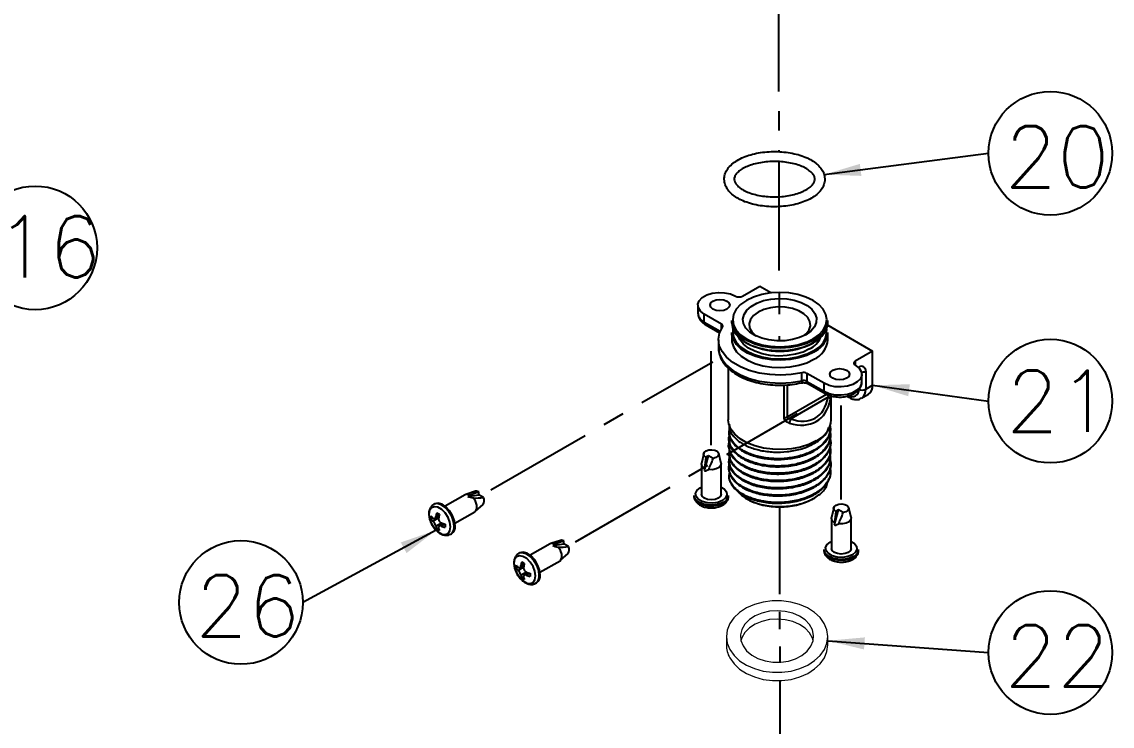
# Model space of a CAD drawing. Extents: x 7948 to 8542, y -4601 to -4181.
# Drawn here: x 8253.1 to 8342, y -4511.6 to -4454.2 of the extents above; entities that cross this region are included whole.
import ezdxf

# ---------------------------------------------------------------- set-up
doc = ezdxf.new("R2010")
doc.units = 0
doc.header["$LTSCALE"] = 7
doc.header["$MEASUREMENT"] = 0
doc.linetypes.add('CENTER2', pattern=[28.575, 19.05, -3.175, 3.175, -3.175])
doc.linetypes.add('CENTERX2', pattern=[20.32, 12.7, -2.54, 2.54, -2.54])
doc.layers.get('0').update_dxf_attribs({"color": 2, "linetype": 'CONTINUOUS'})
doc.layers.add('D', color=2, linetype='CONTINUOUS')
doc.layers.add('중심선', color=1, linetype='CENTER2')
doc.styles.add('ROMANS', font='romans')
doc.styles.add('STYLE', font='romans.shx', dxfattribs={"bigfont": 'whgtxt.shx'})
doc.dimstyles.new('A-3', dxfattribs={"dimscale": 0, "dimtxt": 2.8, "dimasz": 2, "dimexe": 0.7, "dimexo": 0.5, "dimgap": 1, "dimtad": 1, "dimdec": 4, "dimdsep": 46, "dimtxsty": 'ROMANS', "dimcen": 0, "dimclrd": 3, "dimclre": 3, "dimclrt": 2, "dimadec": 4, "dimazin": 2, "dimtfac": 1, "dimtdec": 4, "dimtmove": 0, "dimatfit": 0, "dimfxl": 0, "dimarcsym": 0})

msp = doc.modelspace()

# ---------------------------------------------------------------- linework, layer by layer
at = {"color": 1, "linetype": 'CENTERX2', "ltscale": 0.09}
msp.add_line((8314.81684, -4451.87404), (8314.84125, -4464.78724), dxfattribs=at)
at = {"color": 1, "linetype": 'CENTERX2', "ltscale": 0.1}
msp.add_line((8314.84278, -4465.59535), (8314.8704, -4480.20465), dxfattribs=at)
for p, q in [((8311.88437, -4476.56316), (8313.29858, -4475.74675)), ((8313.29858, -4475.74675), (8314.25469, -4476.2987)), ((8308.24589, -4477.29793), (8308.24589, -4477.95116)), ((8310.16502, -4478.83623), (8308.7731, -4478.0327)), ((8308.7731, -4478.68593), (8308.7731, -4478.0327)), ((8311.00493, -4478.54678), (8311.00493, -4478.74275)), ((8318.84493, -4478.74275), (8318.84493, -4478.54678)), ((8308.7731, -4478.68593), (8310.06648, -4479.43258)), ((8308.85596, -4478.86907), (8310.02383, -4479.54327)), ((8310.16502, -4479.23085), (8310.16502, -4478.83623)), ((8318.83001, -4478.93998), (8322.49097, -4481.05341)), ((8309.92493, -4480.11454), (8309.92493, -4480.76777)), ((8311.00493, -4479.52663), (8311.00493, -4480.11454)), ((8317.16121, -4480.28354), (8317.64022, -4480.04896)), ((8317.86101, -4480.04615), (8317.69679, -4480.14694)), ((8318.84493, -4480.11454), (8318.84493, -4479.52663)), ((8317.16121, -4481.26339), (8317.64022, -4481.02881)), ((8317.86101, -4481.026), (8317.69679, -4481.12679)), ((8322.49097, -4481.05341), (8321.07676, -4481.86981)), ((8322.49097, -4483.82965), (8322.49097, -4481.05341)), ((8321.07676, -4481.86981), (8321.07676, -4482.19638)), ((8310.72493, -4482.42541), (8310.72493, -4486.64687)), ((8316.71334, -4483.46325), (8316.71334, -4482.81002)), ((8318.53117, -4483.66591), (8317.13926, -4482.86238)), ((8317.13926, -4482.86238), (8317.13926, -4483.51561)), ((8321.32785, -4482.3781), (8321.3596, -4482.35977)), ((8321.3596, -4482.35977), (8321.35661, -4482.40543)), ((8321.60397, -4483.58438), (8321.60397, -4482.93115)), ((8321.92529, -4482.68644), (8321.92529, -4484.15621)), ((8315.27224, -4483.83731), (8314.88157, -4483.84548)), ((8315.27224, -4486.47826), (8315.27224, -4483.83731)), ((8315.52201, -4483.77047), (8315.52201, -4486.41142)), ((8317.13926, -4483.51561), (8318.53117, -4484.31915)), ((8317.22212, -4483.69875), (8318.61403, -4484.50228)), ((8318.53117, -4484.31915), (8318.53117, -4483.66591)), ((8321.92529, -4484.15621), (8322.49097, -4483.82965)), ((8315.52201, -4486.41142), (8318.7299, -4484.55954)), ((8318.86045, -4484.81078), (8315.822, -4486.56483)), ((8319.12493, -4486.64687), (8319.12493, -4484.69789)), ((8320.3992, -4484.71694), (8320.59393, -4484.82935)), ((8321.59385, -4484.88876), (8322.15954, -4484.5622)), ((8319.06493, -4487.3364), (8319.06493, -4487.279)), ((8310.78493, -4487.57613), (8310.78493, -4487.63355)), ((8310.78493, -4488.17064), (8310.78493, -4488.22791)), ((8319.06493, -4487.93074), (8319.06493, -4487.87349)), ((8310.78493, -4488.765), (8310.78493, -4488.82238)), ((8319.06493, -4488.52528), (8319.06493, -4488.46783)), ((8319.06493, -4489.1196), (8319.06493, -4489.06237)), ((8308.72381, -4489.39521), (8308.54886, -4490.19906)), ((8308.77694, -4490.78113), (8309.11189, -4489.57329)), ((8308.90162, -4489.69468), (8308.77694, -4490.5832)), ((8309.11189, -4489.57329), (8308.90162, -4489.69468)), ((8309.48771, -4489.79025), (8309.11189, -4489.57329)), ((8310.13638, -4490.19906), (8309.96143, -4489.39521)), ((8310.78493, -4489.35946), (8310.78493, -4489.41695)), ((8310.78493, -4489.95405), (8310.78493, -4490.01129)), ((8319.06493, -4489.71401), (8319.06493, -4489.65669)), ((8308.54262, -4490.25663), (8308.54262, -4492.70625)), ((8308.77694, -4490.5832), (8308.77694, -4490.78113)), ((8310.14262, -4492.70625), (8310.14262, -4490.25663)), ((8310.78493, -4490.54839), (8310.78493, -4490.60566)), ((8319.06493, -4490.30862), (8319.06493, -4490.2511)), ((8319.06493, -4490.90297), (8319.06493, -4490.84571)), ((8310.78493, -4491.14275), (8310.78493, -4491.20025)), ((8289.28031, -4492.74911), (8287.64864, -4493.69105)), ((8290.11689, -4492.47538), (8289.33331, -4492.72572)), ((8289.50887, -4492.88766), (8290.38738, -4492.7673)), ((8289.68028, -4492.78871), (8289.50887, -4492.88766)), ((8290.38738, -4492.52449), (8289.68028, -4492.78871)), ((8290.38738, -4492.7673), (8290.38738, -4492.52449)), ((8290.76321, -4492.98426), (8290.38738, -4492.7673)), ((8307.94262, -4492.80424), (8307.94262, -4492.88396)), ((8310.74262, -4492.88397), (8310.74262, -4492.80424)), ((8286.77416, -4493.50308), (8286.70512, -4493.54293)), ((8290.127, -4494.10058), (8290.73565, -4493.54721)), ((8312.23062, -4493.09306), (8312.23749, -4493.09704)), ((8317.61237, -4493.09704), (8317.69346, -4493.05021)), ((8286.79969, -4494.69196), (8287.13744, -4494.52488)), ((8287.16678, -4494.3885), (8286.89185, -4494.53141)), ((8288.44857, -4495.07673), (8290.08024, -4494.13479)), ((8319.32062, -4493.81831), (8319.14567, -4494.62216)), ((8319.37374, -4495.20423), (8319.70869, -4493.9964)), ((8319.49842, -4494.11778), (8319.37374, -4495.0063)), ((8319.70869, -4493.9964), (8319.49842, -4494.11778)), ((8320.08452, -4494.21336), (8319.70869, -4493.9964)), ((8320.73319, -4494.62216), (8320.55824, -4493.81831)), ((8286.65071, -4494.65207), (8286.49439, -4494.74231)), ((8287.11885, -4494.62955), (8286.66358, -4494.91992)), ((8287.37108, -4495.06619), (8286.89185, -4495.31529)), ((8287.11738, -4495.46042), (8286.96108, -4495.55064)), ((8287.47095, -4495.10238), (8287.15752, -4495.31119)), ((8287.6037, -4495.14514), (8287.3424, -4495.3118)), ((8319.13943, -4494.67974), (8319.13943, -4497.12936)), ((8319.37374, -4495.0063), (8319.37374, -4495.20423)), ((8320.73943, -4497.12936), (8320.73943, -4494.67974)), ((8288.10501, -4495.96787), (8288.17405, -4495.92802)), ((8296.20996, -4496.74951), (8294.57829, -4497.69145)), ((8297.04654, -4496.47578), (8296.26296, -4496.72612)), ((8296.43852, -4496.88806), (8297.31703, -4496.7677)), ((8296.60992, -4496.78911), (8296.43852, -4496.88806)), ((8297.31703, -4496.52489), (8296.60992, -4496.78911)), ((8297.31703, -4496.7677), (8297.31703, -4496.52489)), ((8297.69286, -4496.98466), (8297.31703, -4496.7677)), ((8318.53943, -4497.22734), (8318.53943, -4497.30707)), ((8321.33943, -4497.30707), (8321.33943, -4497.22734)), ((8293.70381, -4497.50348), (8293.63477, -4497.54333)), ((8295.37822, -4499.07713), (8297.00989, -4498.13519)), ((8297.05665, -4498.10098), (8297.66529, -4497.54761)), ((8293.58035, -4498.65247), (8293.42404, -4498.74271)), ((8294.04849, -4498.62995), (8293.59323, -4498.92032)), ((8293.72934, -4498.69236), (8294.06709, -4498.52528)), ((8294.09643, -4498.3889), (8293.82149, -4498.53181)), ((8294.30073, -4499.06659), (8293.82149, -4499.31569)), ((8294.04702, -4499.46082), (8293.89073, -4499.55104)), ((8294.4006, -4499.10278), (8294.08717, -4499.31159)), ((8294.53335, -4499.14554), (8294.27205, -4499.3122)), ((8295.03465, -4499.96827), (8295.10369, -4499.92842))]:
    msp.add_line(p, q)
at = {"color": 1, "linetype": 'CENTERX2', "ltscale": 0.5}
for p, q in [((8309.30146, -4481.05506), (8309.30146, -4488.71156)), ((8319.89827, -4485.47817), (8319.89827, -4493.13466))]:
    msp.add_line(p, q, dxfattribs=at)
at = {"color": 1, "linetype": 'CENTERX2', "ltscale": 0.08}
msp.add_line((8314.89602, -4493.75881), (8314.91993, -4506.40934), dxfattribs=at)
at = {"lineweight": 0}
for p, q in [((8310.57063, -4504.31393), (8310.57063, -4504.99343)), ((8318.83488, -4504.99343), (8318.83488, -4504.31393))]:
    msp.add_line(p, q, dxfattribs=at)
at = {"flags": 128}
for points in [[(8308.7731, -4478.0327), (8308.46607, -4477.79593), (8308.28703, -4477.51881), (8308.25048, -4477.2238), (8308.35938, -4476.93479), (8308.60492, -4476.67521), (8308.96719, -4476.46607), (8309.41686, -4476.32433), (8309.91748, -4476.26146), (8310.42851, -4476.28256), (8310.90854, -4476.38592), (8311.31869, -4476.56316)], [(8310.61158, -4477.62449), (8310.35204, -4477.7246), (8310.04589, -4477.75976), (8309.73975, -4477.7246), (8309.48021, -4477.62449), (8309.30679, -4477.47466), (8309.24589, -4477.29793), (8309.30679, -4477.12119), (8309.48021, -4476.97137), (8309.73975, -4476.87125), (8310.04589, -4476.8361), (8310.35204, -4476.87125), (8310.61158, -4476.97137), (8310.785, -4477.12119), (8310.84589, -4477.29793), (8310.785, -4477.47466), (8310.61158, -4477.62449)], [(8317.64022, -4480.04896), (8318.11777, -4479.71304), (8318.47263, -4479.32978), (8318.69115, -4478.91393), (8318.76493, -4478.48146), (8318.69115, -4478.04898), (8318.47263, -4477.63313), (8318.11777, -4477.24988), (8317.64022, -4476.91395), (8317.05832, -4476.63827), (8316.39443, -4476.43342), (8315.67408, -4476.30727), (8314.92493, -4476.26467), (8314.17578, -4476.30727), (8313.45543, -4476.43342), (8312.79154, -4476.63827), (8312.20964, -4476.91395), (8311.73209, -4477.24988), (8311.37723, -4477.63313), (8311.15872, -4478.04898), (8311.08493, -4478.48146), (8311.15872, -4478.91393), (8311.37723, -4479.32978), (8311.73209, -4479.71304), (8312.20964, -4480.04896), (8312.79154, -4480.32465), (8313.45543, -4480.5295), (8314.17578, -4480.65565), (8314.92493, -4480.69824), (8315.67408, -4480.65565), (8316.39443, -4480.5295), (8317.05832, -4480.32465), (8317.16121, -4480.28354)], [(8317.04625, -4479.70607), (8316.54063, -4479.94069), (8315.95947, -4480.10709), (8315.32993, -4480.19747), (8314.68145, -4480.20761), (8314.04436, -4480.13704), (8313.44845, -4479.98905), (8312.92157, -4479.77057), (8312.48836, -4479.49182), (8312.16909, -4479.16582), (8311.97868, -4478.80782), (8311.92603, -4478.43456), (8312.01361, -4478.06349), (8312.23731, -4477.71197), (8312.58669, -4477.39643), (8313.0454, -4477.13162), (8313.592, -4476.92993), (8314.20092, -4476.80079), (8314.84369, -4476.75023), (8315.49027, -4476.78062), (8316.11041, -4476.89055), (8316.67511, -4477.07486), (8317.15799, -4477.32494), (8317.53644, -4477.6291), (8317.79279, -4477.97312), (8317.91503, -4478.3409), (8317.89747, -4478.71526), (8317.74091, -4479.07868), (8317.45268, -4479.41418), (8317.04625, -4479.70607)], [(8316.85364, -4479.80797), (8317.06438, -4479.63636), (8317.31173, -4479.31909), (8317.42037, -4478.97687), (8317.38398, -4478.62958), (8317.20468, -4478.29741), (8316.89289, -4477.99967), (8316.46673, -4477.75365), (8315.95096, -4477.57366), (8315.37557, -4477.47015), (8314.77398, -4477.44914), (8314.18117, -4477.51186), (8313.63159, -4477.65465), (8313.15716, -4477.86922), (8312.78548, -4478.1431), (8312.53813, -4478.46037), (8312.42949, -4478.80259), (8312.46588, -4479.14987), (8312.64518, -4479.48204), (8312.95697, -4479.77979), (8312.99622, -4479.80797)], [(8317.69679, -4480.14694), (8317.12212, -4480.42086), (8316.46804, -4480.62704), (8315.75819, -4480.75803), (8315.01822, -4480.80911), (8314.27488, -4480.77842), (8313.55503, -4480.66707), (8312.8847, -4480.47909), (8312.2881, -4480.22127), (8311.78681, -4479.90293), (8311.39893, -4479.53557), (8311.1385, -4479.13248), (8311.01492, -4478.70822), (8311.00493, -4478.54678)], [(8316.71334, -4482.81002), (8315.86274, -4482.94975), (8314.9828, -4483.00078), (8314.10105, -4482.96152), (8313.24508, -4482.83319), (8312.44166, -4482.61982), (8311.71592, -4482.32806), (8311.09058, -4481.96706), (8310.58519, -4481.5481), (8310.21557, -4481.0843), (8309.99327, -4480.59015), (8309.92526, -4480.08113), (8310.01367, -4479.57315), (8310.25571, -4479.08211)], [(8311.00493, -4478.74275), (8311.05921, -4479.11802), (8311.25209, -4479.53358), (8311.57772, -4479.92055), (8312.02432, -4480.26496), (8312.57576, -4480.55435), (8313.21211, -4480.77826), (8313.91036, -4480.92861), (8314.64528, -4480.99995), (8315.39031, -4480.98971), (8316.11852, -4480.89826), (8316.80359, -4480.72891), (8317.42076, -4480.48777), (8317.94772, -4480.18356), (8318.36543, -4479.82727), (8318.6588, -4479.43179), (8318.81721, -4479.01141), (8318.84493, -4478.74275)], [(8311.10309, -4479.24599), (8311.08493, -4479.46131), (8311.15872, -4479.89378), (8311.37723, -4480.30964), (8311.73209, -4480.69289), (8312.20964, -4481.02881), (8312.79154, -4481.3045), (8313.45543, -4481.50935), (8314.17578, -4481.6355), (8314.92493, -4481.67809), (8315.67408, -4481.6355), (8316.39443, -4481.50935), (8317.05832, -4481.3045), (8317.16121, -4481.26339)], [(8317.69679, -4481.12679), (8317.12212, -4481.4007), (8316.46804, -4481.60688), (8315.75819, -4481.73788), (8315.01822, -4481.78895), (8314.27488, -4481.75826), (8313.55503, -4481.64691), (8312.8847, -4481.45893), (8312.2881, -4481.20111), (8311.78681, -4480.88277), (8311.39893, -4480.51542), (8311.1385, -4480.11233), (8311.01492, -4479.68807), (8311.00493, -4479.52663)], [(8311.00493, -4480.11454), (8311.01492, -4480.27598), (8311.1385, -4480.70024), (8311.39893, -4481.10333), (8311.78681, -4481.47068), (8312.2881, -4481.78902), (8312.8847, -4482.04684), (8313.55503, -4482.23482), (8314.27488, -4482.34617), (8315.01822, -4482.37686), (8315.75819, -4482.32579), (8316.46804, -4482.19479), (8317.12212, -4481.98861), (8317.69679, -4481.7147)], [(8317.35738, -4480.86553), (8316.81794, -4481.11945), (8316.201, -4481.30549), (8315.53181, -4481.41603), (8314.83779, -4481.44654), (8314.14733, -4481.39578), (8313.4887, -4481.26581), (8312.88887, -4481.06198), (8312.3724, -4480.79261), (8311.96043, -4480.46873), (8311.66983, -4480.10361), (8311.57848, -4479.92127)], [(8309.92493, -4480.76777), (8309.99327, -4481.24339), (8310.21557, -4481.73753), (8310.58519, -4482.20133), (8311.09058, -4482.62029), (8311.71592, -4482.9813), (8312.44166, -4483.27305), (8313.24508, -4483.48643), (8314.10105, -4483.61476), (8314.9828, -4483.65402), (8315.86274, -4483.60298), (8316.71334, -4483.46325)], [(8321.07676, -4482.19638), (8321.38379, -4482.43315), (8321.56283, -4482.71026), (8321.59938, -4483.00528), (8321.49048, -4483.29428), (8321.24494, -4483.55387), (8320.88267, -4483.763), (8320.433, -4483.90475), (8319.93238, -4483.96762), (8319.42135, -4483.94652), (8318.94132, -4483.84316), (8318.53117, -4483.66591)], [(8320.36965, -4483.25771), (8320.11011, -4483.35782), (8319.80397, -4483.39298), (8319.49782, -4483.35782), (8319.23828, -4483.25771), (8319.06486, -4483.10788), (8319.00397, -4482.93115), (8319.06486, -4482.75441), (8319.23828, -4482.60458), (8319.49782, -4482.50447), (8319.80397, -4482.46932), (8320.11011, -4482.50447), (8320.36965, -4482.60458), (8320.54307, -4482.75441), (8320.60397, -4482.93115), (8320.54307, -4483.10788), (8320.36965, -4483.25771)], [(8316.71334, -4483.46325), (8316.71059, -4483.52283), (8316.70245, -4483.57183), (8316.68923, -4483.60837), (8316.67144, -4483.63105), (8316.65667, -4483.63817)], [(8318.53117, -4484.31915), (8318.94132, -4484.49639), (8319.42135, -4484.59975), (8319.93238, -4484.62085), (8320.433, -4484.55798), (8320.88267, -4484.41624), (8321.24494, -4484.2071), (8321.49048, -4483.94751), (8321.59938, -4483.65851), (8321.60397, -4483.58438)], [(8317.89478, -4488.36132), (8317.2985, -4488.64716), (8316.6214, -4488.86488), (8315.88652, -4489.00707), (8315.1189, -4489.06889), (8314.34467, -4489.04822), (8313.59021, -4488.94579), (8312.88119, -4488.76506), (8312.24177, -4488.5122), (8311.69373, -4488.19582), (8311.25572, -4487.82669), (8310.94266, -4487.41739), (8310.76521, -4486.98184), (8310.72493, -4486.64687)], [(8308.90162, -4489.69468), (8308.76357, -4489.57382), (8308.71913, -4489.43135), (8308.7755, -4489.29028), (8308.92356, -4489.17344), (8309.13937, -4489.09971), (8309.38804, -4489.08101), (8309.62936, -4489.12036), (8309.82433, -4489.21141), (8309.94142, -4489.33943), (8309.9617, -4489.48372), (8309.88189, -4489.62096), (8309.71489, -4489.72896), (8309.48771, -4489.79025)], [(8308.77694, -4490.5832), (8308.59713, -4490.42419), (8308.54336, -4490.23685), (8308.54886, -4490.19906)], [(8310.13638, -4490.19906), (8310.12433, -4490.35483), (8309.9898, -4490.52812), (8309.74586, -4490.6555), (8309.43375, -4490.71546), (8309.10623, -4490.69784)], [(8289.68028, -4492.78871), (8289.45265, -4492.71253), (8289.28031, -4492.74911)], [(8290.38738, -4492.52449), (8290.21368, -4492.46538), (8290.11689, -4492.47538)], [(8310.33257, -4493.37573), (8309.9575, -4493.53032), (8309.51579, -4493.60624), (8309.05532, -4493.59524), (8308.62598, -4493.49853), (8308.27431, -4493.32658), (8308.03839, -4493.09803), (8307.94382, -4492.83764), (8307.94262, -4492.80424)], [(8310.24772, -4493.22875), (8309.88357, -4493.37595), (8309.45418, -4493.44237), (8309.01133, -4493.42), (8308.60845, -4493.31155), (8308.29411, -4493.13008), (8308.10624, -4492.8975), (8308.06749, -4492.64185), (8308.18255, -4492.39397), (8308.43753, -4492.18375), (8308.54262, -4492.12943)], [(8309.90831, -4493.03282), (8309.64877, -4493.13293), (8309.34262, -4493.16808), (8309.03648, -4493.13293), (8308.77694, -4493.03282), (8308.60352, -4492.88299), (8308.54262, -4492.70625)], [(8310.14262, -4492.70625), (8310.08173, -4492.88299), (8309.90831, -4493.03282)], [(8310.14262, -4492.12943), (8310.39114, -4492.28242), (8310.57901, -4492.515), (8310.61775, -4492.77065), (8310.5027, -4493.01854), (8310.24772, -4493.22875)], [(8288.39501, -4495.32689), (8288.34137, -4494.92474), (8288.18627, -4494.50424), (8287.94651, -4494.11096), (8287.64808, -4493.78751), (8287.32331, -4493.56895), (8287.00741, -4493.47896), (8286.73459, -4493.5273), (8286.69838, -4493.5469)], [(8288.46405, -4495.28703), (8288.41042, -4494.88488), (8288.25531, -4494.46438), (8288.01556, -4494.07111), (8287.71712, -4493.74766), (8287.39236, -4493.5291), (8287.07645, -4493.43911), (8286.80363, -4493.48744), (8286.77416, -4493.50308)], [(8290.08024, -4494.13479), (8290.15618, -4494.06981), (8290.239, -4493.86664), (8290.22737, -4493.59167), (8290.12324, -4493.29138), (8289.94422, -4493.01655)], [(8310.33257, -4493.45545), (8309.9575, -4493.61005), (8309.51579, -4493.68596), (8309.05532, -4493.67497), (8308.62598, -4493.57826), (8308.27431, -4493.40631), (8308.03839, -4493.17775), (8307.94382, -4492.91736), (8307.94262, -4492.88396)], [(8319.49842, -4494.11778), (8319.36037, -4493.99693), (8319.31594, -4493.85445), (8319.37231, -4493.71339), (8319.52036, -4493.59655), (8319.73617, -4493.52281), (8319.98484, -4493.50411), (8320.22617, -4493.54347), (8320.42114, -4493.63451), (8320.53823, -4493.76253), (8320.5585, -4493.90682), (8320.47869, -4494.04406), (8320.3117, -4494.15206), (8320.08452, -4494.21336)], [(8288.09284, -4495.37572), (8288.0397, -4494.99703), (8287.88669, -4494.60266), (8287.65226, -4494.24017), (8287.36469, -4493.95329), (8287.05867, -4493.77663), (8286.7711, -4493.73148), (8286.53667, -4493.82331), (8286.38366, -4494.04101), (8286.33052, -4494.35835), (8286.38366, -4494.73705), (8286.53667, -4495.13142), (8286.7711, -4495.49391), (8287.05867, -4495.78078), (8287.36469, -4495.95745), (8287.65226, -4496.00259), (8287.88669, -4495.91077), (8288.0397, -4495.69306), (8288.09284, -4495.37572)], [(8319.37374, -4495.0063), (8319.19393, -4494.84729), (8319.14016, -4494.65995), (8319.14567, -4494.62216)], [(8320.73319, -4494.62216), (8320.72113, -4494.77793), (8320.58661, -4494.95122), (8320.34267, -4495.07861), (8320.03055, -4495.13856), (8319.70304, -4495.12094)], [(8296.60992, -4496.78911), (8296.3823, -4496.71293), (8296.20996, -4496.74951)], [(8297.00989, -4498.13519), (8297.08583, -4498.07021), (8297.16865, -4497.86704), (8297.15701, -4497.59207), (8297.05288, -4497.29178), (8296.87387, -4497.01695)], [(8297.31703, -4496.52489), (8297.14333, -4496.46578), (8297.04654, -4496.47578)], [(8320.92938, -4497.79883), (8320.5543, -4497.95343), (8320.1126, -4498.02934), (8319.65213, -4498.01834), (8319.22279, -4497.92163), (8318.87111, -4497.74968), (8318.6352, -4497.52113), (8318.54062, -4497.26074), (8318.53943, -4497.22734)], [(8320.84452, -4497.65186), (8320.48038, -4497.79905), (8320.05099, -4497.86547), (8319.60814, -4497.84311), (8319.20525, -4497.73465), (8318.89091, -4497.55319), (8318.70304, -4497.32061), (8318.6643, -4497.06495), (8318.77935, -4496.81707), (8319.03433, -4496.60686), (8319.13943, -4496.55253)], [(8320.50511, -4497.45592), (8320.24557, -4497.55603), (8319.93943, -4497.59119), (8319.63328, -4497.55603), (8319.37374, -4497.45592), (8319.20032, -4497.30609), (8319.13943, -4497.12936)], [(8320.73943, -4497.12936), (8320.67853, -4497.30609), (8320.50511, -4497.45592)], [(8320.73943, -4496.55253), (8320.98794, -4496.70553), (8321.17581, -4496.93811), (8321.21456, -4497.19376), (8321.0995, -4497.44164), (8320.84452, -4497.65186)], [(8295.02249, -4499.37612), (8294.96935, -4498.99743), (8294.81634, -4498.60306), (8294.58191, -4498.24057), (8294.29434, -4497.95369), (8293.98831, -4497.77703), (8293.70075, -4497.73188), (8293.46632, -4497.82371), (8293.3133, -4498.04141), (8293.26016, -4498.35875), (8293.3133, -4498.73745), (8293.46632, -4499.13182), (8293.70075, -4499.49431), (8293.98831, -4499.78118), (8294.29434, -4499.95785), (8294.58191, -4500.00299), (8294.81634, -4499.91117), (8294.96935, -4499.69346), (8295.02249, -4499.37612)], [(8295.32466, -4499.32729), (8295.27102, -4498.92514), (8295.11592, -4498.50464), (8294.87616, -4498.11136), (8294.57773, -4497.78791), (8294.25296, -4497.56935), (8293.93705, -4497.47936), (8293.66424, -4497.5277), (8293.62802, -4497.5473)], [(8295.3937, -4499.28743), (8295.34006, -4498.88528), (8295.18496, -4498.46478), (8294.9452, -4498.07151), (8294.64677, -4497.74806), (8294.322, -4497.5295), (8294.00609, -4497.43951), (8293.73328, -4497.48784), (8293.70381, -4497.50348)], [(8320.92938, -4497.87855), (8320.5543, -4498.03315), (8320.1126, -4498.10907), (8319.65213, -4498.09807), (8319.22279, -4498.00136), (8318.87111, -4497.82941), (8318.6352, -4497.60086), (8318.54062, -4497.34047), (8318.53943, -4497.30707)]]:
    msp.add_lwpolyline(points, dxfattribs=at)
at = {"lineweight": 0, "flags": 128}
for points in [[(8310.85196, -4505.37361), (8311.1929, -4505.85591), (8311.65336, -4506.28569), (8312.21766, -4506.64833), (8312.86659, -4506.93147), (8313.57805, -4507.12547), (8314.32781, -4507.22373), (8315.09034, -4507.22291), (8315.83967, -4507.12301), (8316.55029, -4506.92746), (8317.19798, -4506.64291), (8317.76071, -4506.27905), (8318.2193, -4505.84827), (8318.55814, -4505.36524), (8318.76569, -4504.84641), (8318.83488, -4504.30944), (8318.76335, -4503.77263), (8318.55355, -4503.25425), (8318.21261, -4502.77196), (8317.75215, -4502.34217), (8317.18785, -4501.97954), (8316.53892, -4501.69639), (8315.82746, -4501.50239), (8315.0777, -4501.40413), (8314.31517, -4501.40496), (8313.56584, -4501.50485), (8312.85523, -4501.7004), (8312.20753, -4501.98495), (8311.6448, -4502.34881), (8311.18621, -4502.77959), (8310.84737, -4503.26262), (8310.63982, -4503.78146), (8310.57063, -4504.31842), (8310.64216, -4504.85523), (8310.85196, -4505.37361)], [(8311.9266, -4505.07789), (8312.22376, -4505.48202), (8312.63683, -4505.83154), (8313.14651, -4506.11009), (8313.72895, -4506.30466), (8314.35693, -4506.40614), (8315.00107, -4506.4098), (8315.63127, -4506.31545), (8316.21805, -4506.12752), (8316.73398, -4505.85478), (8317.15493, -4505.50999), (8317.46122, -4505.10928), (8317.63853, -4504.67138), (8317.67856, -4504.21677), (8317.57945, -4503.76669), (8317.34583, -4503.34221), (8316.98862, -4502.96316), (8316.52452, -4502.64728), (8315.97524, -4502.40932), (8315.36646, -4502.26042), (8314.72665, -4502.20754), (8314.08572, -4502.25316), (8313.47364, -4502.39513), (8312.91904, -4502.62683), (8312.44784, -4502.93741), (8312.08207, -4503.31235), (8311.83885, -4503.73413), (8311.72954, -4504.18302), (8311.75925, -4504.63803), (8311.9266, -4505.07789)], [(8317.64273, -4504.65368), (8317.57945, -4504.4462), (8317.34583, -4504.02171), (8316.98862, -4503.64267), (8316.52452, -4503.32678), (8315.97524, -4503.08882), (8315.36646, -4502.93992), (8314.72665, -4502.88705), (8314.08572, -4502.93266), (8313.47364, -4503.07463), (8312.91904, -4503.30633), (8312.44784, -4503.61691), (8312.08207, -4503.99185), (8311.83885, -4504.41363), (8311.76278, -4504.65368)], [(8310.85196, -4506.05311), (8311.1929, -4506.53541), (8311.65336, -4506.96519), (8312.21766, -4507.32783), (8312.86659, -4507.61097), (8313.57805, -4507.80497), (8314.32781, -4507.90323), (8315.09034, -4507.90241), (8315.83967, -4507.80252), (8316.55029, -4507.60697), (8317.19798, -4507.32242), (8317.76071, -4506.95855), (8318.2193, -4506.52777), (8318.55814, -4506.04474), (8318.76569, -4505.52591), (8318.83488, -4504.99343)]]:
    msp.add_lwpolyline(points, dxfattribs=at)
for centre, radius, start, end in [((8311.60153, -4476.01728), 0.61481, 242.6096442, 297.3904483), ((8309.13208, -4477.87183), 0.88973, 185.1154061, 246.2046898), ((8316.97309, -4478.39096), 1.87832, 298.2112533, 355.2414038), ((8308.96595, -4478.70899), 0.19422, 173.1806953, 235.5072149), ((8310.10743, -4478.99714), 0.1709, 330.1870792, 70.3071185), ((8316.97635, -4479.38195), 1.77564, 291.9549961, 4.3912879), ((8314.92493, -4475.2883), 5.76541, 241.5823709, 298.4176291), ((8316.43388, -4479.05713), 2.03056, 297.0520207, 334.8131578), ((8316.96057, -4479.97446), 1.88956, 292.93116, 355.7487172), ((8316.97309, -4479.37081), 1.87832, 298.2112533, 355.2414038), ((8321.13873, -4482.0331), 0.17465, 110.7830085, 249.2167142), ((8316.85504, -4483.41584), 0.62218, 62.8189617, 103.1648567), ((8321.58043, -4482.6305), 0.34937, 350.7861174, 129.202946), ((8321.64541, -4482.148), 0.60683, 263.4975451, 297.465119), ((8316.85504, -4484.06908), 0.62218, 62.8189617, 103.1648567), ((8317.3321, -4483.53867), 0.19422, 173.1806952, 235.507215), ((8321.71958, -4483.92189), 0.77689, 304.4931587, 6.8189311), ((8318.72349, -4484.34245), 0.19372, 173.0921236, 235.612881), ((8318.78842, -4485.09611), 0.29428, 25.6694595, 75.8331655), ((8320.71134, -4484.66592), 0.20124, 174.3794624, 234.2948185), ((8320.84231, -4484.24012), 0.52405, 230.7966043, 9.213901), ((8321.64245, -4483.61032), 0.61481, 242.6097318, 297.3902066), ((8321.12015, -4484.23431), 0.80891, 306.6162945, 5.5401424), ((8315.25595, -4485.91732), 0.56117, 271.6636145, 298.3013117), ((8314.91936, -4486.42577), 0.91329, 328.1782758, 351.2415252), ((8317.04352, -4486.45198), 2.09051, 294.0290259, 354.6508476), ((8310.07115, -4492.7553), 0.67325, 292.8484105, 355.8313904), ((8290.31105, -4493.24427), 0.52159, 324.493143, 29.901007), ((8310.07115, -4492.83503), 0.67325, 292.8484105, 355.8313904), ((8314.92493, -4487.97174), 5.78714, 242.329772, 297.670228), ((8288.55134, -4494.61794), 2.0607, 176.5400307, 183.4599693), ((8287.61618, -4493.54403), 1.46971, 220.2468856, 229.5976433), ((8289.8548, -4495.03746), 3.00586, 164.3000437, 170.3076932), ((8288.21212, -4492.30571), 2.29025, 236.890141, 243.1152356), ((8290.49157, -4495.17418), 3.41638, 166.012774, 171.3392544), ((8287.60366, -4493.85503), 1.42047, 218.6555913, 228.5620675), ((8288.28473, -4495.03339), 1.42113, 191.4413938, 201.3446039), ((8288.56016, -4495.17809), 1.4702, 190.4051747, 199.7540745), ((8288.58532, -4491.87335), 3.4159, 248.6625442, 253.9896136), ((8288.38515, -4492.49391), 3.00463, 249.6932037, 255.7031217), ((8289.92774, -4495.28112), 2.28795, 176.8840509, 183.1159491), ((8287.72712, -4495.41074), 0.67314, 304.0773804, 7.1558601), ((8287.79585, -4495.37081), 0.67344, 304.1662838, 7.1461173), ((8288.09747, -4493.83089), 2.06129, 236.5440144, 243.4613621), ((8297.24069, -4497.24467), 0.52159, 324.493143, 29.901007), ((8320.66796, -4497.1784), 0.67325, 292.8484105, 355.8313904), ((8320.66796, -4497.25813), 0.67325, 292.8484105, 355.8313904), ((8295.48089, -4498.61834), 2.0606, 176.5398691, 183.4601309), ((8294.5458, -4497.54445), 1.46967, 220.2467374, 229.5977158), ((8294.53328, -4497.85546), 1.42044, 218.6554351, 228.5621434), ((8296.78438, -4499.03784), 3.00578, 164.3000763, 170.3078718), ((8295.14177, -4496.30611), 2.29025, 236.8901415, 243.115235), ((8297.42095, -4499.17453), 3.41612, 166.0126675, 171.3395689), ((8295.515, -4495.87363), 3.41602, 248.6626107, 253.989504), ((8295.21436, -4499.0338), 1.42111, 191.4412311, 201.3445707), ((8295.02711, -4497.83129), 2.06129, 236.5440149, 243.4613616), ((8295.48974, -4499.17851), 1.47013, 190.4048694, 199.7541744), ((8295.31483, -4496.49421), 3.00474, 249.6932788, 255.7029979), ((8296.85726, -4499.28152), 2.28783, 176.8838892, 183.1161108), ((8294.65677, -4499.41114), 0.67313, 304.0773036, 7.1558383), ((8294.72549, -4499.3712), 0.67344, 304.1664452, 7.1459559)]:
    msp.add_arc(centre, radius, start, end)
at = {"lineweight": 0}
msp.add_arc((8312.73316, -4504.98649), 2.16254, 180.183822, 209.5527785, dxfattribs=at)
for centre, major_axis, ratio, start_param, end_param in [((8315.12493, -4481.84907), (-2.68711, 4.65397), 0.57733463, 2.5406388, 3.74246525), ((8314.92493, -4481.96456), (-3.05081, 4.76808), 0.60540414, 2.51303104, 3.71485749), ((8309.14596, -4489.45043), (0.39641, 1.54529), 0.26354038, 3.84355205, 4.55868661), ((8309.34262, -4488.74126), (0.51589, 2.06016), 0.29679273, 3.05703317, 3.54246264), ((8290.99256, -4492.68438), (1.58776, 0.078), 0.23723579, 3.49419529, 3.97962476), ((8290.47675, -4492.75506), (1.17722, 0.07874), 0.2157825, 4.22860383, 4.94373839), ((8319.74276, -4493.87354), (0.39641, 1.54529), 0.26354038, 3.84355205, 4.55868661), ((8319.93943, -4493.16436), (0.51589, 2.06016), 0.29679273, 3.05703317, 3.54246264), ((8297.92221, -4496.68478), (1.58776, 0.078), 0.23723579, 3.49419529, 3.97962476), ((8297.40639, -4496.75546), (1.17722, 0.07874), 0.2157825, 4.22860383, 4.94373839)]:
    msp.add_ellipse(centre, major_axis=major_axis, ratio=ratio, start_param=start_param, end_param=end_param)
at = {"linetype": 'Continuous'}
for points, knots in [([(8317.28811, -4465.36292), (8317.19501, -4465.31894), (8316.92535, -4465.19157), (8316.42301, -4465.02203), (8315.77632, -4464.87628), (8315.09349, -4464.79205), (8314.39506, -4464.76985), (8313.69986, -4464.81015), (8313.027, -4464.91207), (8312.39464, -4465.07384), (8311.81957, -4465.29323), (8311.31727, -4465.56831), (8310.90401, -4465.89706), (8310.61061, -4466.26057), (8310.43375, -4466.65536), (8310.38014, -4467.05906), (8310.45267, -4467.46216), (8310.63611, -4467.83402), (8310.92216, -4468.17516), (8311.31108, -4468.48487), (8311.79849, -4468.75541), (8312.36882, -4468.97659), (8313.00082, -4469.14122), (8313.67406, -4469.24571), (8314.36944, -4469.28833), (8315.06783, -4469.26844), (8315.75006, -4469.18654), (8316.3976, -4469.04412), (8316.99318, -4468.84335), (8317.52097, -4468.58632), (8317.96536, -4468.27483), (8318.2951, -4467.92588), (8318.50617, -4467.55326), (8318.60524, -4467.16583), (8318.5871, -4466.76778), (8318.45005, -4466.38211), (8318.20829, -4466.02766), (8317.86664, -4465.70693), (8317.53947, -4465.49228), (8317.33226, -4465.38564), (8317.28811, -4465.36292)], [0, 0, 0, 0, 0.01486024, 0.04304003, 0.07107105, 0.09897159, 0.12680064, 0.15462219, 0.18248787, 0.21046021, 0.23861749, 0.26703951, 0.29575551, 0.32442493, 0.34883701, 0.37493369, 0.39993371, 0.4247791, 0.45050824, 0.4775919, 0.50559898, 0.53381511, 0.56189736, 0.58983481, 0.61768025, 0.64549717, 0.67334347, 0.70127272, 0.72936037, 0.75768804, 0.7863131, 0.81508588, 0.8399419, 0.86380701, 0.88912555, 0.91394575, 0.93917622, 0.96567959, 0.99268759, 1, 1, 1, 1]), ([(8316.92714, -4466.08487), (8316.99747, -4466.1221), (8317.20007, -4466.22933), (8317.46277, -4466.42458), (8317.6716, -4466.65802), (8317.7758, -4466.87616), (8317.79628, -4467.06973), (8317.74362, -4467.27193), (8317.59261, -4467.50346), (8317.33439, -4467.74046), (8316.96551, -4467.96681), (8316.50919, -4468.16181), (8315.97834, -4468.31662), (8315.39076, -4468.42331), (8314.76799, -4468.47608), (8314.13367, -4468.47193), (8313.51231, -4468.41078), (8312.92807, -4468.29557), (8312.40383, -4468.13242), (8311.95993, -4467.9308), (8311.61277, -4467.70387), (8311.37251, -4467.46871), (8311.23898, -4467.24451), (8311.19511, -4467.03933), (8311.22772, -4466.83945), (8311.36127, -4466.60334), (8311.59975, -4466.36404), (8311.95142, -4466.13241), (8312.39199, -4465.93083), (8312.90999, -4465.76775), (8313.48839, -4465.65144), (8314.1063, -4465.58813), (8314.7402, -4465.58145), (8315.36626, -4465.63183), (8315.95795, -4465.73765), (8316.49327, -4465.88863), (8316.78489, -4466.02053), (8316.92714, -4466.08487)], [0, 0, 0, 0, 0.01502355, 0.04327486, 0.07135138, 0.09966201, 0.12976277, 0.16013595, 0.18754465, 0.2168467, 0.2453863, 0.27393318, 0.30272459, 0.33176377, 0.36097642, 0.39027782, 0.4195845, 0.44879113, 0.47781048, 0.50655077, 0.53494275, 0.56304441, 0.59120045, 0.62049206, 0.65395289, 0.68166633, 0.71139372, 0.739983, 0.76850265, 0.79724288, 0.82623999, 0.85542635, 0.88471733, 0.91403068, 0.94326268, 0.97232451, 1, 1, 1, 1])]:
    msp.add_open_spline(points, degree=3, knots=knots, dxfattribs=at)
for points, knots in [([(8308.25593, -4477.95996), (8308.2613, -4478.05126), (8308.27304, -4478.25107), (8308.43497, -4478.52791), (8308.64026, -4478.73433), (8308.79975, -4478.83396), (8308.85596, -4478.86907)], [0, 0, 0, 0, 0.24494036, 0.53606387, 0.83647713, 1, 1, 1, 1]), ([(8309.93757, -4480.73189), (8309.93308, -4480.77379), (8309.91095, -4480.97996), (8309.99884, -4481.35081), (8310.19888, -4481.82122), (8310.52366, -4482.26127), (8310.95598, -4482.66432), (8311.49238, -4483.02141), (8312.1183, -4483.32215), (8312.81604, -4483.55822), (8313.56608, -4483.72392), (8314.34952, -4483.81637), (8315.14602, -4483.83215), (8315.92577, -4483.7783), (8316.41747, -4483.68403), (8316.65663, -4483.63818)], [0, 0, 0, 0, 0.01990002, 0.09792119, 0.17584484, 0.25517989, 0.33659275, 0.41961192, 0.50336053, 0.58714846, 0.67076999, 0.7542352, 0.83761966, 0.92102178, 1, 1, 1, 1]), ([(8316.65663, -4483.63818), (8316.69232, -4483.63168), (8316.7778, -4483.6161), (8316.9297, -4483.61533), (8317.07877, -4483.63926), (8317.17522, -4483.6734), (8317.21097, -4483.69272), (8317.22212, -4483.69875)], [0, 0, 0, 0, 0.17869647, 0.42799306, 0.68372914, 0.90135584, 1, 1, 1, 1]), ([(8318.61403, -4484.50228), (8318.68297, -4484.53851), (8318.87756, -4484.64075), (8319.25182, -4484.75084), (8319.72607, -4484.80522), (8320.20778, -4484.77736), (8320.66514, -4484.66848), (8321.05416, -4484.4855), (8321.35274, -4484.24278), (8321.53473, -4483.95826), (8321.61737, -4483.72207), (8321.59731, -4483.59671), (8321.59393, -4483.57559)], [0, 0, 0, 0, 0.065480134, 0.184819045, 0.303763998, 0.422701177, 0.542658393, 0.664899551, 0.776761851, 0.880728415, 0.979902924, 1, 1, 1, 1]), ([(8318.86045, -4484.81078), (8318.88971, -4484.75968), (8318.91946, -4484.70773), (8318.94005, -4484.64274), (8318.94039, -4484.64168)], [0, 0, 0, 0, 0.9836333, 1, 1, 1, 1]), ([(8319.09765, -4484.61452), (8319.09555, -4484.64165), (8319.08593, -4484.76565), (8319.06781, -4484.87961), (8319.05366, -4484.96863)], [0, 0, 0, 0, 0.218797561, 1, 1, 1, 1]), ([(8320.59393, -4484.82935), (8320.66005, -4484.86381), (8320.83135, -4484.95307), (8321.11422, -4485.01098), (8321.40177, -4484.99366), (8321.54247, -4484.90224), (8321.59635, -4484.86722)], [0, 0, 0, 0, 0.20033028, 0.51901151, 0.81579317, 1, 1, 1, 1]), ([(8315.69538, -4486.90732), (8315.61197, -4486.87441), (8315.46611, -4486.81684), (8315.32261, -4486.67223), (8315.27531, -4486.55476), (8315.27278, -4486.49178), (8315.27224, -4486.47826)], [0, 0, 0, 0, 0.39344786, 0.68810355, 0.93305177, 1, 1, 1, 1]), ([(8315.52201, -4486.41142), (8315.52238, -4486.41812), (8315.5237, -4486.44161), (8315.53761, -4486.47005), (8315.57685, -4486.51268), (8315.66831, -4486.55571), (8315.76402, -4486.56139), (8315.822, -4486.56483)], [0, 0, 0, 0, 0.05429762, 0.19039123, 0.26415479, 0.55418582, 1, 1, 1, 1]), ([(8319.01088, -4487.04898), (8319.03541, -4487.18486), (8319.09987, -4487.54186), (8318.86668, -4488.11892), (8318.36258, -4488.72216), (8317.59497, -4489.22582), (8316.64009, -4489.5952), (8315.55817, -4489.80433), (8314.43106, -4489.84087), (8313.34083, -4489.70414), (8312.36364, -4489.40374), (8311.57202, -4488.96788), (8311.0297, -4488.42391), (8310.75667, -4487.86172), (8310.81042, -4487.49362), (8310.8339, -4487.33282)], [0, 0, 0, 0, 0.04928353, 0.12948102, 0.21074017, 0.29089724, 0.37202602, 0.45256679, 0.53324643, 0.61430214, 0.69450837, 0.77576631, 0.85591774, 0.93705631, 1, 1, 1, 1]), ([(8310.81976, -4487.03974), (8310.81063, -4487.11556), (8310.77657, -4487.3984), (8311.02942, -4487.8772), (8311.5593, -4488.42275), (8312.34959, -4488.86056), (8313.32375, -4489.16343), (8314.41281, -4489.30292), (8315.54026, -4489.26925), (8316.62244, -4489.06275), (8317.58415, -4488.69619), (8318.33962, -4488.19297), (8318.8046, -4487.70462), (8318.89841, -4487.38364), (8318.92747, -4487.28421)], [0, 0, 0, 0, 0.03400757, 0.12686912, 0.21860098, 0.31159924, 0.40339385, 0.49616063, 0.588497, 0.68067446, 0.77352488, 0.86526323, 0.95826286, 1, 1, 1, 1]), ([(8310.81866, -4487.63268), (8310.81823, -4487.77055), (8310.81718, -4488.11518), (8311.15785, -4488.64148), (8311.77048, -4489.15963), (8312.62139, -4489.56001), (8313.63822, -4489.81714), (8314.74528, -4489.90536), (8315.86877, -4489.82062), (8316.92177, -4489.56458), (8317.83257, -4489.15467), (8318.52773, -4488.61901), (8318.98092, -4487.99746), (8319.03576, -4487.55464), (8319.06281, -4487.33624)], [0, 0, 0, 0, 0.05727248, 0.14316538, 0.22874353, 0.31506824, 0.40029958, 0.48671615, 0.57205227, 0.65821877, 0.744091, 0.82968891, 0.91600444, 1, 1, 1, 1]), ([(8318.99961, -4488.16325), (8319.02174, -4488.21949), (8319.13962, -4488.519), (8318.98047, -4489.08899), (8318.51159, -4489.79078), (8317.68215, -4490.3797), (8316.61158, -4490.80078), (8315.38192, -4491.01826), (8314.1138, -4491.01633), (8312.91676, -4490.79547), (8311.90769, -4490.38143), (8311.16207, -4489.8104), (8310.80362, -4489.1465), (8310.70716, -4488.65822), (8310.83181, -4488.43182), (8310.83478, -4488.42644)], [0, 0, 0, 0, 0.02042866, 0.1088017, 0.19813353, 0.28657499, 0.37583252, 0.46436432, 0.55352724, 0.64217107, 0.73121906, 0.8199965, 0.90890947, 0.99783577, 1, 1, 1, 1]), ([(8319.00459, -4487.60357), (8319.02919, -4487.68652), (8319.11865, -4487.98811), (8318.96168, -4488.52168), (8318.54403, -4489.14635), (8317.84389, -4489.68404), (8316.93839, -4490.09618), (8315.88652, -4490.3549), (8314.76359, -4490.44247), (8313.65592, -4490.35706), (8312.63589, -4490.10246), (8311.78582, -4489.70438), (8311.15396, -4489.18729), (8310.82215, -4488.59736), (8310.72377, -4488.14185), (8310.82481, -4487.90976), (8310.8384, -4487.87853)], [0, 0, 0, 0, 0.0300595, 0.10928543, 0.18951504, 0.2690776, 0.34889519, 0.42898628, 0.50830549, 0.5886291, 0.66785092, 0.74808908, 0.82763327, 0.90747006, 0.9875477, 1, 1, 1, 1]), ([(8310.83246, -4488.22773), (8310.82408, -4488.3489), (8310.79964, -4488.70242), (8311.17308, -4489.26523), (8311.88973, -4489.83684), (8312.902, -4490.25377), (8314.0953, -4490.47756), (8315.36394, -4490.48271), (8316.59382, -4490.26837), (8317.67142, -4489.84987), (8318.49008, -4489.26355), (8318.9912, -4488.59969), (8319.02412, -4488.138), (8319.03901, -4487.92923)], [0, 0, 0, 0, 0.05038675, 0.14700891, 0.24348366, 0.34025241, 0.43658201, 0.5334757, 0.62968354, 0.72668004, 0.82278974, 0.91986698, 1, 1, 1, 1]), ([(8310.81794, -4488.82394), (8310.80787, -4488.87607), (8310.75302, -4489.16), (8311.02921, -4489.67099), (8311.64197, -4490.27843), (8312.58311, -4490.74412), (8313.73343, -4491.02889), (8314.99039, -4491.09833), (8316.24599, -4490.94808), (8317.37407, -4490.58621), (8318.29205, -4490.04435), (8318.86237, -4489.37083), (8319.11091, -4488.83734), (8319.05058, -4488.55835), (8319.04373, -4488.52668)], [0, 0, 0, 0, 0.02183849, 0.11894525, 0.21499223, 0.31215447, 0.40815409, 0.50534939, 0.60132557, 0.69853157, 0.79450833, 0.89170262, 0.98770392, 1, 1, 1, 1]), ([(8318.99796, -4488.8215), (8319.02685, -4488.93022), (8319.1214, -4489.28597), (8318.87826, -4489.89741), (8318.30049, -4490.57254), (8317.38971, -4491.11667), (8316.26329, -4491.48141), (8315.00881, -4491.63481), (8313.75126, -4491.56855), (8312.59777, -4491.28671), (8311.65597, -4490.82337), (8311.02693, -4490.21758), (8310.73867, -4489.62485), (8310.82214, -4489.25802), (8310.85282, -4489.12318)], [0, 0, 0, 0, 0.03968591, 0.12986554, 0.22116586, 0.31132253, 0.40263383, 0.49279, 0.58409122, 0.67426933, 0.76553959, 0.85576221, 0.94698026, 1, 1, 1, 1]), ([(8310.79676, -4489.41604), (8310.82448, -4489.63427), (8310.88152, -4490.08331), (8311.4318, -4490.70731), (8312.27951, -4491.21893), (8313.38064, -4491.56138), (8314.6169, -4491.69512), (8315.8859, -4491.60945), (8317.06221, -4491.30692), (8318.05181, -4490.81387), (8318.73144, -4490.17247), (8319.06752, -4489.58057), (8319.02968, -4489.22526), (8319.0185, -4489.12027)], [0, 0, 0, 0, 0.09075755, 0.18675045, 0.2838905, 0.37993502, 0.4770156, 0.57313567, 0.67013456, 0.76635373, 0.86324879, 0.9595908, 1, 1, 1, 1]), ([(8319.0043, -4489.91913), (8319.01969, -4489.95376), (8319.14256, -4490.23007), (8319.01305, -4490.78184), (8318.59138, -4491.49294), (8317.79781, -4492.09935), (8316.75269, -4492.54297), (8315.53664, -4492.78683), (8314.26637, -4492.81163), (8313.05514, -4492.61705), (8312.01714, -4492.22403), (8311.2358, -4491.67035), (8310.82725, -4491.01308), (8310.70697, -4490.50567), (8310.83235, -4490.25496), (8310.84591, -4490.22785)], [0, 0, 0, 0, 0.01266628, 0.10107447, 0.19016767, 0.27868188, 0.36766586, 0.45630763, 0.54516222, 0.63395139, 0.72265827, 0.81158588, 0.90015537, 0.98920147, 1, 1, 1, 1]), ([(8319.01028, -4489.47923), (8319.03179, -4489.64023), (8319.08677, -4490.05165), (8318.74373, -4490.69968), (8318.06286, -4491.34258), (8317.07839, -4491.83819), (8315.90368, -4492.14368), (8314.63547, -4492.23256), (8313.39708, -4492.10192), (8312.2964, -4491.76236), (8311.43244, -4491.25254), (8310.9098, -4490.61715), (8310.71563, -4490.06509), (8310.82939, -4489.75568), (8310.85903, -4489.67508)], [0, 0, 0, 0, 0.05830994, 0.14901244, 0.24023558, 0.33082242, 0.42214329, 0.51263677, 0.60403463, 0.69445703, 0.78591083, 0.87628459, 0.96777334, 1, 1, 1, 1]), ([(8310.82882, -4490.01018), (8310.82681, -4490.16025), (8310.82167, -4490.54232), (8311.24279, -4491.12503), (8311.99964, -4491.67978), (8313.03983, -4492.07568), (8314.24781, -4492.27323), (8315.51878, -4492.25168), (8316.73503, -4492.01093), (8317.78824, -4491.56976), (8318.56782, -4490.9661), (8319.01581, -4490.32176), (8319.02317, -4489.89086), (8319.02622, -4489.71259)], [0, 0, 0, 0, 0.06231979, 0.15867037, 0.25541078, 0.35191075, 0.44850047, 0.5451613, 0.64159065, 0.73839218, 0.83468273, 0.93160315, 1, 1, 1, 1]), ([(8310.79473, -4491.20101), (8310.7915, -4491.21365), (8310.72923, -4491.45683), (8310.96173, -4491.93603), (8311.50832, -4492.56098), (8312.4059, -4493.05406), (8313.52608, -4493.37282), (8314.77271, -4493.47974), (8316.03729, -4493.36714), (8317.19449, -4493.03949), (8318.15506, -4492.52567), (8318.79028, -4491.87017), (8319.08652, -4491.30211), (8319.03651, -4490.97872), (8319.02502, -4490.9044)], [0, 0, 0, 0, 0.00532805, 0.10252723, 0.19849748, 0.29569822, 0.39167895, 0.4888588, 0.58487378, 0.68201038, 0.77808354, 0.87515459, 0.9713097, 1, 1, 1, 1]), ([(8318.99696, -4490.57841), (8319.0247, -4490.66514), (8319.13096, -4490.99737), (8318.92499, -4491.592), (8318.39198, -4492.27896), (8317.51431, -4492.84228), (8316.41031, -4493.23091), (8315.16489, -4493.41119), (8313.90177, -4493.37181), (8312.72933, -4493.11513), (8311.75667, -4492.67191), (8311.08553, -4492.08053), (8310.75288, -4491.47259), (8310.81835, -4491.08269), (8310.84477, -4490.92538)], [0, 0, 0, 0, 0.031833074, 0.121926891, 0.21317196, 0.303281593, 0.394501274, 0.484649252, 0.575822647, 0.666031293, 0.75713749, 0.847429261, 0.938447326, 1, 1, 1, 1]), ([(8310.82794, -4490.60678), (8310.81636, -4490.68762), (8310.77151, -4491.00075), (8311.08517, -4491.53396), (8311.74269, -4492.12725), (8312.71415, -4492.57286), (8313.8838, -4492.83253), (8315.14647, -4492.87509), (8316.39331, -4492.69796), (8317.49884, -4492.31216), (8318.38502, -4491.75092), (8318.90627, -4491.06585), (8319.12718, -4490.55768), (8319.06421, -4490.31012), (8319.06385, -4490.30871)], [0, 0, 0, 0, 0.03374002, 0.13069094, 0.22686817, 0.32391296, 0.42000174, 0.51711814, 0.6131422, 0.71030793, 0.80629121, 0.90348389, 0.99945029, 1, 1, 1, 1]), ([(8311.57645, -4492.58325), (8311.80987, -4492.78599), (8312.27671, -4493.19148), (8313.38554, -4493.58543), (8314.65076, -4493.75849), (8315.96834, -4493.67724), (8317.191, -4493.34746), (8318.1552, -4492.79928), (8318.74679, -4492.19574), (8318.81583, -4491.78317), (8318.84108, -4491.63225)], [0, 0, 0, 0, 0.13021015, 0.26041847, 0.3908867, 0.52272264, 0.65502556, 0.78848741, 0.92262782, 1, 1, 1, 1]), ([(8286.69813, -4493.5535), (8286.6252, -4493.60676), (8286.47468, -4493.71668), (8286.35525, -4493.98696), (8286.30676, -4494.23898), (8286.33209, -4494.40774), (8286.34025, -4494.46209)], [0, 0, 0, 0, 0.26914004, 0.55542009, 0.8568185, 1, 1, 1, 1]), ([(8307.9484, -4492.87326), (8307.94638, -4492.8836), (8307.92563, -4492.99005), (8308.00219, -4493.19513), (8308.1723, -4493.43728), (8308.44081, -4493.63091), (8308.78915, -4493.76898), (8309.19902, -4493.83657), (8309.62509, -4493.82227), (8309.99216, -4493.73993), (8310.18594, -4493.6424), (8310.26628, -4493.60196)], [0, 0, 0, 0, 0.0126759, 0.13042506, 0.24469314, 0.3661575, 0.49774891, 0.63256919, 0.76740634, 0.90356928, 1, 1, 1, 1]), ([(8310.26628, -4493.60196), (8310.32399, -4493.5651), (8310.47433, -4493.46906), (8310.64381, -4493.26714), (8310.7473, -4493.04743), (8310.73158, -4492.91923), (8310.72738, -4492.88494)], [0, 0, 0, 0, 0.21507205, 0.56035541, 0.8824102, 1, 1, 1, 1]), ([(8286.34025, -4494.46209), (8286.34574, -4494.53106), (8286.36129, -4494.72645), (8286.48904, -4495.06177), (8286.7023, -4495.42944), (8286.98242, -4495.74181), (8287.29394, -4495.96094), (8287.60791, -4496.06544), (8287.88963, -4496.07101), (8288.03704, -4495.99212), (8288.09912, -4495.9589)], [0, 0, 0, 0, 0.07801424, 0.22101641, 0.36401072, 0.5082416, 0.65548096, 0.7884535, 0.91092564, 1, 1, 1, 1]), ([(8286.66358, -4494.66323), (8286.68423, -4494.67741), (8286.72555, -4494.70582), (8286.7877, -4494.70337), (8286.84004, -4494.66651), (8286.87557, -4494.60514), (8286.88699, -4494.55339), (8286.89185, -4494.53141)], [0, 0, 0, 0, 0.21429078, 0.42894787, 0.63869918, 0.84648286, 1, 1, 1, 1]), ([(8286.89185, -4495.31529), (8286.88452, -4495.28722), (8286.86987, -4495.23104), (8286.82489, -4495.1333), (8286.76915, -4495.04068), (8286.71266, -4494.96704), (8286.67821, -4494.93397), (8286.66358, -4494.91992)], [0, 0, 0, 0, 0.21429098, 0.42895591, 0.63870548, 0.8464942, 1, 1, 1, 1]), ([(8287.3424, -4495.3118), (8287.31247, -4495.30297), (8287.25255, -4495.2853), (8287.17862, -4495.29456), (8287.12862, -4495.33006), (8287.10751, -4495.38312), (8287.11216, -4495.42558), (8287.11414, -4495.44362)], [0, 0, 0, 0, 0.2142902, 0.4289551, 0.6386985, 0.84649373, 1, 1, 1, 1]), ([(8287.11414, -4494.65973), (8287.11217, -4494.69316), (8287.10823, -4494.76008), (8287.14143, -4494.86462), (8287.19951, -4494.95589), (8287.27042, -4495.0212), (8287.32094, -4495.04499), (8287.3424, -4495.0551)], [0, 0, 0, 0, 0.21429106, 0.42895679, 0.63870534, 0.84649414, 1, 1, 1, 1]), ([(8293.62778, -4497.5539), (8293.55484, -4497.60716), (8293.40433, -4497.71707), (8293.28489, -4497.98736), (8293.23641, -4498.23938), (8293.26173, -4498.40814), (8293.26989, -4498.46249)], [0, 0, 0, 0, 0.26914008, 0.55542017, 0.8568186, 1, 1, 1, 1]), ([(8318.5452, -4497.29636), (8318.54318, -4497.30671), (8318.52243, -4497.41315), (8318.599, -4497.61823), (8318.76911, -4497.86039), (8319.03762, -4498.05402), (8319.38595, -4498.19209), (8319.79582, -4498.25968), (8320.22189, -4498.24537), (8320.58897, -4498.16304), (8320.78275, -4498.0655), (8320.86309, -4498.02507)], [0, 0, 0, 0, 0.0126759, 0.13042506, 0.24469314, 0.3661575, 0.49774891, 0.63256919, 0.76740634, 0.90356928, 1, 1, 1, 1]), ([(8320.86309, -4498.02507), (8320.92079, -4497.9882), (8321.07113, -4497.89216), (8321.24061, -4497.69025), (8321.34411, -4497.47053), (8321.32839, -4497.34233), (8321.32418, -4497.30804)], [0, 0, 0, 0, 0.21507205, 0.56035541, 0.8824102, 1, 1, 1, 1]), ([(8293.26989, -4498.46249), (8293.27538, -4498.53146), (8293.29093, -4498.72685), (8293.41869, -4499.06217), (8293.63194, -4499.42984), (8293.91207, -4499.74221), (8294.22359, -4499.96134), (8294.53756, -4500.06584), (8294.81927, -4500.07142), (8294.96669, -4499.99252), (8295.02876, -4499.9593)], [0, 0, 0, 0, 0.07801424, 0.22101655, 0.36401086, 0.50824153, 0.65548114, 0.78845344, 0.91092582, 1, 1, 1, 1]), ([(8293.59323, -4498.66363), (8293.61387, -4498.67781), (8293.65519, -4498.70621), (8293.71735, -4498.70377), (8293.76969, -4498.66691), (8293.80522, -4498.60554), (8293.81664, -4498.55379), (8293.82149, -4498.53181)], [0, 0, 0, 0, 0.21429059, 0.42894877, 0.63869989, 0.84648281, 1, 1, 1, 1]), ([(8293.82149, -4499.31569), (8293.81417, -4499.28762), (8293.79951, -4499.23144), (8293.75454, -4499.1337), (8293.69879, -4499.04108), (8293.6423, -4498.96744), (8293.60786, -4498.93437), (8293.59323, -4498.92032)], [0, 0, 0, 0, 0.21429121, 0.42895683, 0.63870418, 0.84649422, 1, 1, 1, 1]), ([(8294.04379, -4498.66013), (8294.04182, -4498.69356), (8294.03788, -4498.76048), (8294.07108, -4498.86501), (8294.12916, -4498.95629), (8294.20006, -4499.0216), (8294.25059, -4499.04539), (8294.27205, -4499.0555)], [0, 0, 0, 0, 0.214290916, 0.42895675, 0.638706502, 0.846494062, 1, 1, 1, 1]), ([(8294.27205, -4499.3122), (8294.24212, -4499.30337), (8294.1822, -4499.2857), (8294.10827, -4499.29496), (8294.05827, -4499.33046), (8294.03715, -4499.38351), (8294.04181, -4499.42598), (8294.04379, -4499.44402)], [0, 0, 0, 0, 0.21429179, 0.42895429, 0.63869784, 0.8464938, 1, 1, 1, 1])]:
    msp.add_open_spline(points, degree=3, knots=knots)
at = {"layer": 'D'}
for centre in [(8336.9796, -4464.9217), (8254.23849, -4472.63255), (8336.9796, -4485.12031), (8271.0065, -4501.53592), (8336.9796, -4505.61925)]:
    msp.add_circle(centre, 5.04025, dxfattribs=at)
at = {"layer": '중심선', "color": 1, "linetype": 'CENTERX2', "ltscale": 0.1}
for p, q in [((8291.37235, -4492.35813), (8309.46068, -4481.91158)), ((8298.28542, -4496.58095), (8316.37375, -4486.1344))]:
    msp.add_line(p, q, dxfattribs=at)
at = {"layer": '중심선', "color": 1, "linetype": 'CENTERX2', "ltscale": 0.05}
msp.add_line((8314.92275, -4507.90259), (8314.92493, -4515.17827), dxfattribs=at)

# ---------------------------------------------------------------- texts
at = {"color": 2, "linetype": 'Continuous', "char_height": 5, "attachment_point": 1, "style": 'STYLE'}
for s, insert in [('20', (8333.23408, -4462.6953)), ('16', (8251.0247, -4470.04474)), ('21', (8333.36606, -4482.63015)), ('26', (8267.26098, -4499.30952)), ('22', (8333.23408, -4503.39285))]:
    msp.add_mtext(s, dxfattribs=dict(at, insert=insert))

# ---------------------------------------------------------------- leaders
for points in [[(8318.54036, -4466.65866), (8331.93936, -4464.9217)], [(8322.49097, -4483.82965), (8331.93936, -4485.12031)], [(8286.90351, -4495.64543), (8276.04675, -4501.53592)], [(8318.83488, -4504.65368), (8331.93936, -4505.61925)]]:
    msp.add_leader(points, dimstyle='A-3', override={"dimscale": 1, "dimasz": 3, "dimtad": 0, "dimclrd": 256, "dimarcsym": 1})

doc.saveas('drawing.dxf')
